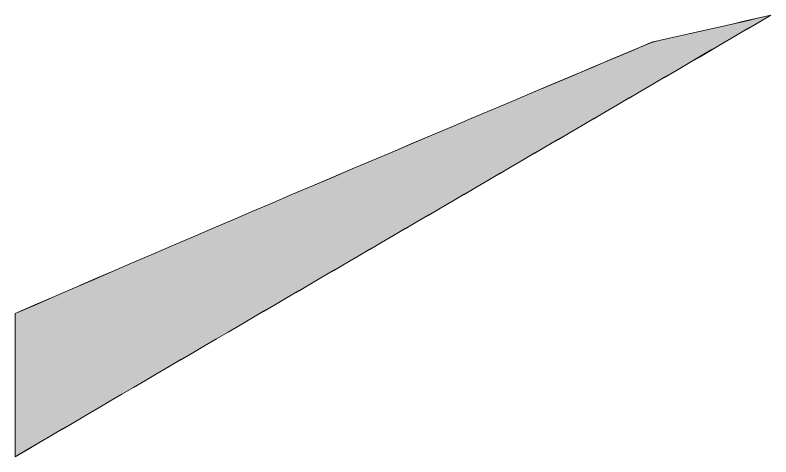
# Model space of a CAD drawing. Header units: millimetres. Extents: x 13 to 388, y -11 to 395.
# Drawn here: x 66.7276 to 66.7853, y -3.5115 to -3.4778 of the extents above; entities that cross this region are included whole.
import ezdxf

# ---------------------------------------------------------------- set-up
doc = ezdxf.new("R2010")
doc.units = ezdxf.units.MM
doc.header["$MEASUREMENT"] = 0
doc.layers.add('Layer 60', color=7, linetype='Continuous', lineweight=0)
doc.layers.add('Vector layer_56', color=7, linetype='Continuous', lineweight=0)

# ---------------------------------------------------------------- blocks, each defined once
blk = doc.blocks.new('Block_0')
at = {"layer": 'Layer 60', "true_color": 0x000000, "transparency": 33554687}
h = blk.add_hatch(color=18, dxfattribs=at)
h.dxf.hatch_style = 2
edge = h.paths.add_edge_path()
edge.add_spline(control_points=[(66.727624, -3.50054), (66.727624, -3.504179), (66.727624, -3.507818), (66.727624, -3.511457), (66.746938, -3.500131), (66.766037, -3.489042), (66.785265, -3.477802), (66.78225, -3.478513), (66.779193, -3.479159), (66.776178, -3.479869), (66.7599, -3.486738), (66.743687, -3.493564), (66.727624, -3.50054)], knot_values=[0, 0, 0, 0, 1, 1, 1, 2, 2, 2, 3, 3, 3, 4, 4, 4, 4], degree=3, periodic=0)
at = {"layer": 'Layer 60'}
blk.add_open_spline([(66.727624, -3.50054), (66.727624, -3.504179), (66.727624, -3.507818), (66.727624, -3.511457), (66.746938, -3.500131), (66.766037, -3.489042), (66.785265, -3.477802), (66.78225, -3.478513), (66.779193, -3.479159), (66.776178, -3.479869), (66.7599, -3.486738), (66.743687, -3.493564), (66.727624, -3.50054)], degree=3, knots=[0, 0, 0, 0, 1, 1, 1, 2, 2, 2, 3, 3, 3, 4, 4, 4, 4], dxfattribs=at)

msp = doc.modelspace()

# ---------------------------------------------------------------- linework, layer by layer
at = {"layer": 'Vector layer_56'}
msp.add_open_spline([(66.727628, -3.500548), (66.743684, -3.493561), (66.7599, -3.48674), (66.776168, -3.479877), (66.779191, -3.479174), (66.782245, -3.478513), (66.785268, -3.47781), (66.766034, -3.489055), (66.74694, -3.500134), (66.727628, -3.511462), (66.727628, -3.507824), (66.727628, -3.504186), (66.727628, -3.500548)], degree=3, knots=[0, 0, 0, 0, 1, 1, 1, 2, 2, 2, 3, 3, 3, 4, 4, 4, 4], dxfattribs=at)

# ---------------------------------------------------------------- block references
at = {"layer": 'Layer 60'}
msp.add_blockref('Block_0', (0, 0), dxfattribs=at)

doc.saveas('drawing.dxf')
